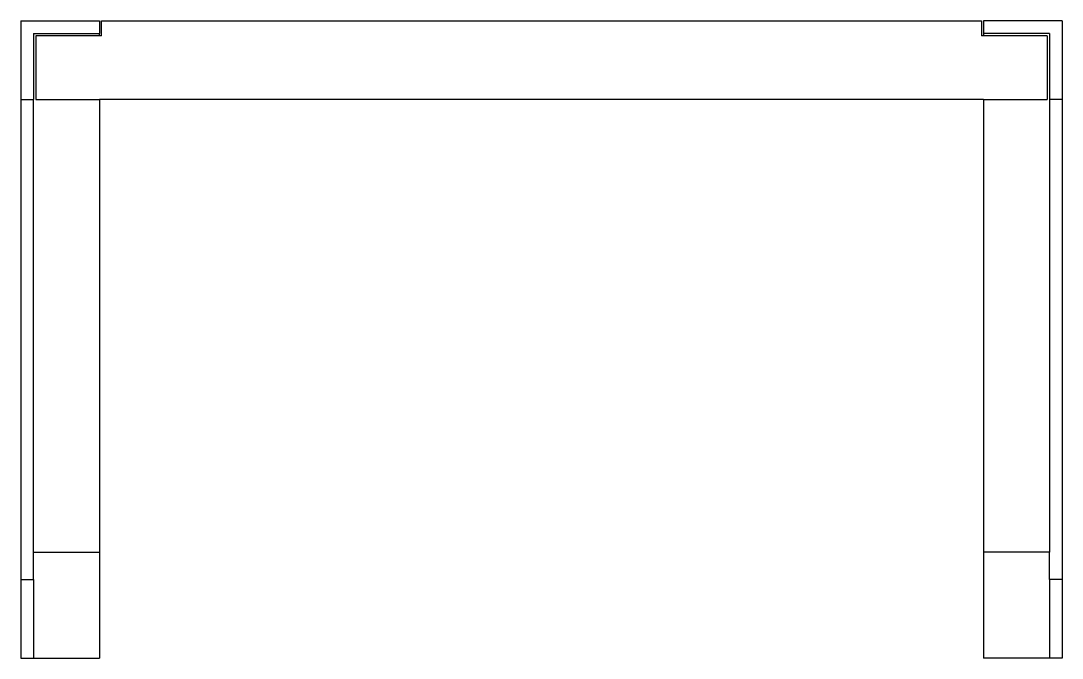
# Model space of a CAD drawing. Header units: inches. Extents: x -1841 to -80, y -100 to 1021.
# Drawn here: x -449.23 to -443.26, y 350.13 to 353.78 of the extents above; entities that cross this region are included whole.
import ezdxf

# ---------------------------------------------------------------- set-up
doc = ezdxf.new("R2010")
doc.units = ezdxf.units.IN
doc.header["$MEASUREMENT"] = 0
doc.layers.add('ProfileEdges', color=7, linetype='Continuous')

# ---------------------------------------------------------------- blocks, each defined once
blk = doc.blocks.new('fr')
at = {"layer": 'ProfileEdges'}
for p, q in [((0.36101, -0.76977), (0.39743, -0.76977)), ((0.36101, -0.76977), (0.36101, -0.8062)), ((0.39743, -0.76977), (0.39743, -0.77568)), ((0.39842, -0.76977), (0.80601, -0.76977)), ((0.39842, -0.77667), (0.39842, -0.76977)), ((0.80601, -0.76977), (0.80601, -0.77667)), ((0.84342, -0.76977), (0.807, -0.76977)), ((0.807, -0.76977), (0.807, -0.77568)), ((0.84342, -0.76977), (0.84342, -0.8062)), ((0.36691, -0.77568), (0.36691, -0.8062)), ((0.36691, -0.77568), (0.39743, -0.77568)), ((0.3679, -0.77667), (0.3679, -0.8062)), ((0.39743, -0.77667), (0.3679, -0.77667)), ((0.39743, -0.77667), (0.39743, -0.77568)), ((0.39842, -0.77667), (0.39743, -0.77667)), ((0.807, -0.77667), (0.80601, -0.77667)), ((0.807, -0.77568), (0.807, -0.77667)), ((0.83752, -0.77568), (0.807, -0.77568)), ((0.83653, -0.77667), (0.807, -0.77667)), ((0.83653, -0.77667), (0.83653, -0.8062)), ((0.83752, -0.77568), (0.83752, -0.8062)), ((0.36101, -0.8062), (0.36691, -0.8062)), ((0.36101, -0.8062), (0.36101, -1.0287)), ((0.36691, -1.01606), (0.36691, -0.8062)), ((0.3679, -0.8062), (0.39743, -0.8062)), ((0.39743, -0.8062), (0.39743, -1.01606)), ((0.807, -0.8062), (0.39743, -0.8062)), ((0.807, -0.8062), (0.83653, -0.8062)), ((0.807, -0.8062), (0.807, -1.01606)), ((0.84342, -0.8062), (0.83752, -0.8062)), ((0.83752, -0.8062), (0.83752, -1.01606)), ((0.84342, -0.8062), (0.84342, -1.0287)), ((0.36691, -1.01606), (0.39743, -1.01606)), ((0.36691, -1.0287), (0.36691, -1.01606)), ((0.39743, -1.01606), (0.39743, -1.06513)), ((0.807, -1.01606), (0.807, -1.06513)), ((0.83752, -1.01606), (0.807, -1.01606)), ((0.83752, -1.0287), (0.83752, -1.01606)), ((0.36101, -1.0287), (0.36101, -1.06513)), ((0.36101, -1.0287), (0.36691, -1.0287)), ((0.36691, -1.0287), (0.36691, -1.06513)), ((0.83752, -1.0287), (0.83752, -1.06513)), ((0.84342, -1.0287), (0.83752, -1.0287)), ((0.84342, -1.0287), (0.84342, -1.06513)), ((0.36101, -1.06513), (0.36691, -1.06513)), ((0.36691, -1.06513), (0.39743, -1.06513)), ((0.83752, -1.06513), (0.807, -1.06513)), ((0.84342, -1.06513), (0.83752, -1.06513))]:
    blk.add_line(p, q, dxfattribs=at)

msp = doc.modelspace()

# ---------------------------------------------------------------- block references
at = {"color": 7, "lineweight": 25, "xscale": 12.36994927930152, "yscale": 12.36994927930152, "zscale": 12.36994927930152}
msp.add_blockref('fr', (-453.6929, 363.3041), dxfattribs=at)

doc.saveas('drawing.dxf')
